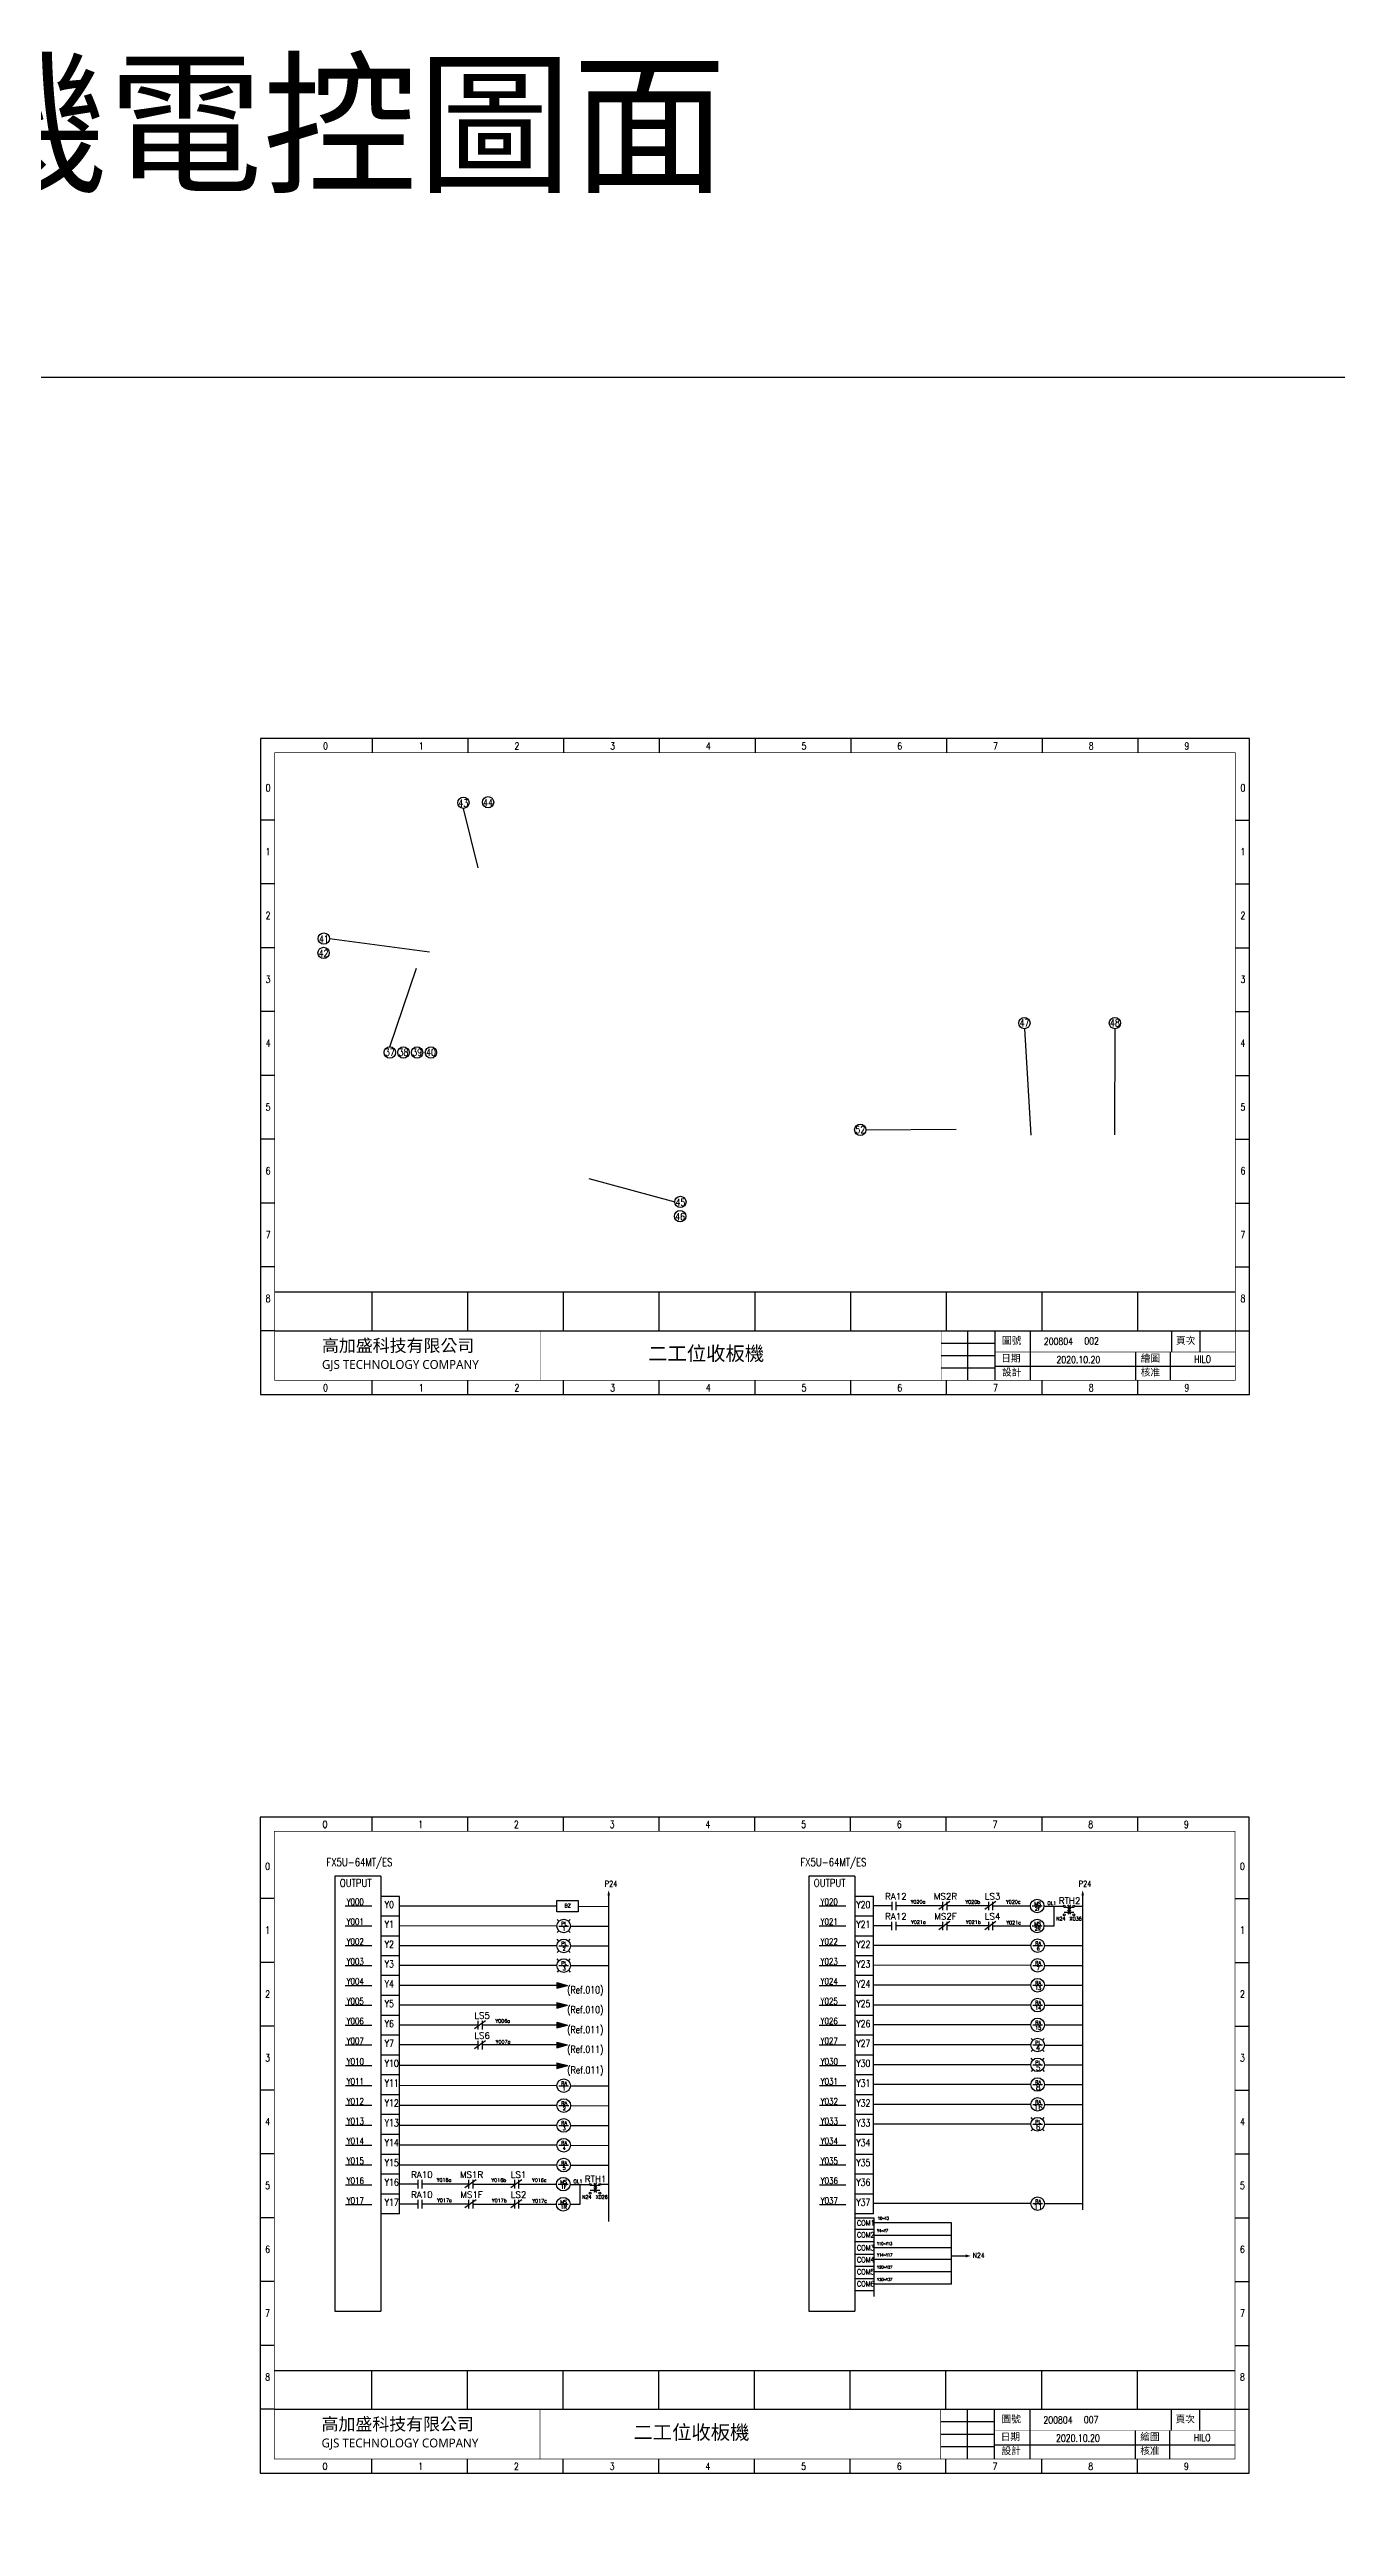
# Model space of a CAD drawing. Header units: millimetres. Extents: x -1721 to 4288, y -273 to 2028.
# Drawn here: x 771 to 1134, y 540 to 1238 of the extents above; entities that cross this region are included whole.
import ezdxf
from ezdxf.enums import TextEntityAlignment as Align

# ---------------------------------------------------------------- set-up
doc = ezdxf.new("R2010")
doc.units = ezdxf.units.MM
doc.header["$LTSCALE"] = 5
doc.header["$MEASUREMENT"] = 0
doc.layers.get('0').update_dxf_attribs({"linetype": 'CONTINUOUS'})
doc.layers.add('圖框', color=7, linetype='CONTINUOUS')
doc.layers.add('文字', color=4, linetype='CONTINUOUS')
doc.styles.add('DAYUM', font='complex', dxfattribs={"bigfont": 'dayum'})
doc.styles.add('MtXpl_', font='mingliub.ttc')
doc.styles.add('標楷體', font='simplex.shx', dxfattribs={"width": 0.8, "bigfont": 'chineset.shx'})
doc.styles.add('線號', font='simplex.shx', dxfattribs={"height": 1.5, "bigfont": 'chineset.shx'})

# ---------------------------------------------------------------- blocks, each defined once
blk = doc.blocks.new('圖框')
at = {"layer": '圖框'}
for p, q in [((0, 185), (0, 0)), ((279, 185), (0, 185)), ((31.5, 185), (31.5, 181)), ((58.5, 185), (58.5, 181)), ((85.5, 185), (85.5, 181)), ((112.5, 185), (112.5, 181)), ((139.5, 185), (139.5, 181)), ((166.5, 185), (166.5, 181)), ((193.5, 185), (193.5, 181)), ((220.5, 185), (220.5, 181)), ((247.5, 185), (247.5, 181)), ((279, 0), (279, 185)), ((4, 162), (0, 162)), ((275, 162), (279, 162)), ((4, 144), (0, 144)), ((275, 144), (279, 144)), ((4, 126), (0, 126)), ((275, 126), (279, 126)), ((4, 108), (0, 108)), ((275, 108), (279, 108)), ((4, 90), (0, 90)), ((275, 90), (279, 90)), ((4, 72), (0, 72)), ((275, 72), (279, 72)), ((4, 54), (0, 54)), ((275, 54), (279, 54)), ((4, 36), (0, 36)), ((275, 36), (279, 36)), ((4, 28.96), (275, 28.96)), ((31.5, 17.96), (31.5, 28.96)), ((58.5, 17.96), (58.5, 28.96)), ((85.5, 18), (85.5, 29)), ((112.5, 17.96), (112.5, 28.96)), ((139.5, 17.96), (139.5, 28.96)), ((166.5, 17.96), (166.5, 28.96)), ((193.5, 17.96), (193.5, 28.96)), ((220.5, 17.96), (220.5, 28.96)), ((247.5, 17.96), (247.5, 28.96)), ((4, 18), (0, 18)), ((4, 18), (275, 18)), ((192, 14.5), (207.14, 14.5)), ((199.44, 18), (199.44, 4)), ((207.14, 18), (207.14, 4)), ((217.16, 18), (217.16, 4)), ((257, 18), (257, 12)), ((265, 18), (265, 12)), ((275, 18), (279, 18)), ((192, 11), (207.14, 11)), ((192, 7.5), (207.14, 7.5)), ((207.14, 8), (275, 8)), ((0, 0), (279, 0)), ((31.5, 0), (31.5, 4)), ((58.5, 0), (58.5, 4)), ((85.5, 0), (85.5, 4)), ((112.5, 0), (112.5, 4)), ((139.5, 0), (139.5, 4)), ((166.5, 0), (166.5, 4)), ((193.5, 0), (193.5, 4)), ((220.5, 0), (220.5, 4)), ((247.5, 0), (247.5, 4))]:
    blk.add_line(p, q, dxfattribs=at)
at = {"layer": '圖框', "const_width": 0.2}
for points in [[(4, 4), (275, 4), (275, 181), (4, 181)], [(4, 181), (275, 181), (275, 4), (4, 4)]]:
    blk.add_lwpolyline(points, close=True, dxfattribs=at)
at = {"layer": '圖框'}
for points, const_width in [([(4, 18), (275, 18)], 0.2), ([(79, 18), (79, 4)], 0.15), ([(192, 18), (192, 4)], 0.15), ([(207.14, 12), (275, 12)], 0.15)]:
    blk.add_lwpolyline(points, dxfattribs=dict(at, const_width=const_width))
for points in [[(246.85, 12), (246.85, 4)], [(256.58, 12), (256.58, 4)]]:
    blk.add_lwpolyline(points, dxfattribs=at)
at = {"insert": (17.34, 15.57), "char_height": 2, "width": 50.9822, "attachment_point": 1, "style": '線號'}
blk.add_mtext('{\\fMicrosoft JhengHei|b1|i0|c136|p34;\\H1.75x;\\C4;高加盛科技有限公司\\H0.85714x;\\P\\fMicrosoft JhengHei|b0|i0|c136|p34;\\H0.83333x;GJS TECHNOLOGY COMPANY}', dxfattribs=at)
at = {"layer": '圖框', "style": '標楷體', "width": 0.8}
for s, p in [('0', (17.64, 181.9)), ('1', (44.64, 181.9)), ('2', (71.64, 181.9)), ('3', (98.64, 181.9)), ('4', (125.64, 181.9)), ('5', (152.64, 181.9)), ('6', (179.64, 181.9)), ('7', (206.64, 181.9)), ('8', (233.64, 181.9)), ('9', (260.64, 181.9)), ('0', (1.45, 170.09)), ('0', (276.45, 170.09)), ('1', (1.45, 152.09)), ('1', (276.45, 152.09)), ('2', (1.45, 134.09)), ('2', (276.45, 134.09)), ('3', (1.45, 116.09)), ('3', (276.45, 116.09)), ('4', (1.45, 98.09)), ('4', (276.45, 98.09)), ('5', (1.45, 80.09)), ('5', (276.45, 80.09)), ('6', (1.45, 62.09)), ('6', (276.45, 62.09)), ('7', (1.45, 44.09)), ('7', (276.45, 44.09)), ('8', (1.45, 26.09)), ('8', (276.45, 26.09)), ('0', (17.64, 0.9)), ('1', (44.64, 0.9)), ('2', (71.64, 0.9)), ('3', (98.64, 0.9)), ('4', (125.64, 0.9)), ('5', (152.64, 0.9)), ('6', (179.64, 0.9)), ('7', (206.64, 0.9)), ('8', (233.64, 0.9)), ('9', (260.64, 0.9))]:
    blk.add_text(s, height=2, dxfattribs=at).set_placement(p)
at = {"layer": '圖框', "style": 'MtXpl_'}
for s, p in [('圖號', (209.18, 14.24)), ('頁次^J', (258.27, 14.24)), ('設計', (209.18, 5.29)), ('日期', (208.95, 9.25)), ('繪圖', (248.31, 9.25)), ('核准', (248.31, 5.29))]:
    blk.add_text(s, height=2, dxfattribs=at).set_placement(p)

msp = doc.modelspace()

# ---------------------------------------------------------------- hatches: boundary and pattern name
at = {"linetype": 'Continuous'}
h = msp.add_hatch(color=7, dxfattribs=at)
h.dxf.hatch_style = 1
h.set_gradient(color1=(255, 255, 255), centered=1, one_color=1, tint=1)
h.paths.add_polyline_path([(913.824, 693.405), (916.843, 692.611), (913.824, 691.817)])
h = msp.add_hatch(color=7, dxfattribs=at)
h.dxf.hatch_style = 1
h.set_gradient(color1=(255, 255, 255), centered=1, one_color=1, tint=1)
h.paths.add_polyline_path([(913.824, 687.805), (916.843, 687.011), (913.824, 686.217)])
h = msp.add_hatch(color=7, dxfattribs=at)
h.dxf.hatch_style = 1
h.set_gradient(color1=(255, 255, 255), centered=1, one_color=1, tint=1)
h.paths.add_polyline_path([(913.824, 682.205), (916.843, 681.411), (913.824, 680.617)])
h = msp.add_hatch(color=7, dxfattribs=at)
h.dxf.hatch_style = 1
h.set_gradient(color1=(255, 255, 255), centered=1, one_color=1, tint=1)
h.paths.add_polyline_path([(913.824, 676.605), (916.843, 675.811), (913.824, 675.017)])
h = msp.add_hatch(color=7, dxfattribs=at)
h.dxf.hatch_style = 1
h.set_gradient(color1=(255, 255, 255), centered=1, one_color=1, tint=1)
h.paths.add_polyline_path([(913.853, 670.78), (916.872, 669.986), (913.853, 669.192)])

# ---------------------------------------------------------------- linework, layer by layer
at = {"color": 1}
for p, q in [((891.629, 1007.715), (887.445, 1024.518)), ((849.683, 987.789), (877.898, 984.103)), ((866.705, 957.273), (874.228, 979.414)), ((1045.727, 962.367), (1047.505, 932.394)), ((1071.245, 962.367), (1071.117, 932.455)), ((1001.002, 933.864), (1026.478, 934.099)), ((922.808, 920.131), (947.064, 913.537))]:
    msp.add_line(p, q, dxfattribs=at)
for p, q in [((864.185, 723.453), (851.185, 723.453)), ((851.185, 723.453), (851.185, 600.751)), ((864.185, 723.453), (864.185, 600.751)), ((997.893, 723.453), (984.893, 723.453)), ((984.893, 723.453), (984.893, 600.751)), ((997.893, 723.453), (997.893, 605.852)), ((854.146, 715.014), (861.623, 715.014)), ((869.458, 717.71), (864.185, 717.71)), ((869.458, 717.71), (864.185, 717.71)), ((869.458, 628.221), (869.458, 717.71)), ((913.824, 714.953), (869.458, 714.959)), ((919.837, 714.949), (928.45, 714.902)), ((928.45, 626.053), (928.45, 718.013)), ((928.45, 626.053), (928.45, 718.013)), ((987.855, 715.014), (995.332, 715.014)), ((1003.167, 717.71), (997.893, 717.71)), ((1003.167, 717.71), (997.893, 717.71)), ((1003.167, 628.221), (1003.167, 717.71)), ((1008.366, 715.013), (1003.167, 715.014)), ((1008.366, 713.813), (1008.366, 716.213)), ((1009.566, 713.813), (1009.566, 716.213)), ((1022.695, 715.012), (1009.566, 715.014)), ((1024.725, 716.247), (1021.605, 713.967)), ((1022.695, 713.812), (1022.695, 716.212)), ((1023.895, 713.812), (1023.895, 716.212)), ((1035.648, 715.012), (1023.895, 715.013)), ((1037.679, 716.246), (1034.559, 713.966)), ((1035.648, 713.812), (1035.648, 716.212)), ((1036.848, 713.812), (1036.848, 716.212)), ((1047.938, 715.011), (1050.711, 715.011)), ((1051.24, 714.956), (1056.7, 714.956)), ((1056.966, 714.689), (1059.634, 714.689)), ((1056.966, 713.291), (1059.633, 713.291)), ((1057.916, 715.309), (1058.683, 714.072)), ((1057.916, 713.91), (1058.683, 712.673)), ((1058.702, 715.349), (1057.936, 714.092)), ((1058.702, 713.949), (1057.936, 712.692)), ((1059.9, 714.977), (1062.159, 714.977)), ((1062.159, 629.285), (1062.159, 718.013)), ((1062.159, 629.285), (1062.159, 718.013)), ((854.146, 709.414), (861.623, 709.414)), ((869.458, 712.11), (864.185, 712.11)), ((869.458, 712.11), (864.185, 712.11)), ((869.458, 706.51), (864.185, 706.51)), ((869.458, 706.51), (864.185, 706.51)), ((913.824, 709.353), (869.458, 709.359)), ((914.388, 710.714), (913.875, 711.227)), ((914.388, 707.993), (913.875, 707.48)), ((914.388, 705.114), (913.875, 705.627)), ((914.362, 709.353), (917.135, 709.353)), ((917.108, 710.714), (917.621, 711.227)), ((917.108, 707.993), (917.621, 707.48)), ((917.108, 705.114), (917.621, 705.627)), ((917.664, 709.334), (928.45, 709.334)), ((987.855, 709.414), (995.332, 709.414)), ((1003.167, 712.11), (997.893, 712.11)), ((1003.167, 712.11), (997.893, 712.11)), ((1003.167, 706.51), (997.893, 706.51)), ((1003.167, 706.51), (997.893, 706.51)), ((1008.365, 709.369), (1003.167, 709.369)), ((1008.365, 708.168), (1008.365, 710.568)), ((1009.565, 708.168), (1009.565, 710.568)), ((1022.693, 709.368), (1009.565, 709.37)), ((1024.724, 710.602), (1021.604, 708.322)), ((1022.693, 708.167), (1022.693, 710.567)), ((1023.893, 708.167), (1023.893, 710.567)), ((1035.646, 709.367), (1023.893, 709.369)), ((1037.677, 710.602), (1034.557, 708.322)), ((1035.646, 708.167), (1035.646, 710.567)), ((1036.846, 708.167), (1036.846, 710.567)), ((1047.937, 709.366), (1050.71, 709.366)), ((1051.239, 709.408), (1054.085, 709.408)), ((854.146, 703.814), (861.623, 703.814)), ((869.458, 700.959), (864.185, 700.959)), ((869.458, 700.959), (864.185, 700.959)), ((913.824, 703.753), (869.458, 703.759)), ((914.388, 702.393), (913.875, 701.88)), ((914.388, 699.565), (913.875, 700.078)), ((914.362, 703.753), (917.135, 703.753)), ((917.108, 702.393), (917.621, 701.88)), ((917.108, 699.565), (917.621, 700.078)), ((917.664, 703.734), (928.45, 703.734)), ((987.855, 703.814), (995.332, 703.814)), ((1003.167, 700.959), (997.893, 700.959)), ((1003.167, 700.959), (997.893, 700.959)), ((1047.533, 703.811), (1003.167, 703.817)), ((1048.07, 703.811), (1050.843, 703.811)), ((854.146, 698.214), (861.623, 698.214)), ((854.146, 692.614), (861.623, 692.614)), ((869.458, 695.359), (864.185, 695.359)), ((869.458, 695.359), (864.185, 695.359)), ((913.824, 698.205), (869.458, 698.211)), ((913.824, 692.611), (869.458, 692.617)), ((914.388, 696.883), (913.875, 696.37)), ((914.362, 698.205), (917.135, 698.205)), ((917.108, 696.883), (917.621, 696.37)), ((917.664, 698.185), (928.45, 698.185)), ((987.855, 698.214), (995.332, 698.214)), ((987.855, 692.614), (995.332, 692.614)), ((1003.167, 695.359), (997.893, 695.359)), ((1003.167, 695.359), (997.893, 695.359)), ((1047.533, 698.26), (1003.167, 698.266)), ((1047.533, 692.66), (1003.167, 692.666)), ((1048.07, 698.26), (1050.843, 698.26)), ((1048.07, 692.66), (1050.843, 692.66)), ((854.146, 687.014), (861.623, 687.014)), ((869.458, 689.759), (864.185, 689.759)), ((869.458, 689.759), (864.185, 689.759)), ((913.824, 687.011), (869.458, 687.017)), ((987.855, 687.014), (995.332, 687.014)), ((1003.167, 689.759), (997.893, 689.759)), ((1003.167, 689.759), (997.893, 689.759)), ((1047.533, 687.06), (1003.167, 687.066)), ((1048.069, 687.06), (1050.842, 687.06)), ((854.146, 681.414), (861.623, 681.414)), ((869.458, 684.159), (864.185, 684.159)), ((869.458, 684.159), (864.185, 684.159)), ((869.458, 678.559), (864.185, 678.559)), ((869.458, 678.559), (864.185, 678.559)), ((891.641, 681.414), (869.458, 681.417)), ((893.672, 682.648), (890.552, 680.368)), ((891.641, 680.214), (891.641, 682.614)), ((892.841, 680.214), (892.841, 682.614)), ((913.824, 681.411), (892.841, 681.414)), ((987.855, 681.414), (995.332, 681.414)), ((1003.167, 684.159), (997.893, 684.159)), ((1003.167, 684.159), (997.893, 684.159)), ((1003.167, 678.559), (997.893, 678.559)), ((1003.167, 678.559), (997.893, 678.559)), ((1047.533, 681.46), (1003.167, 681.466)), ((1048.068, 681.46), (1050.841, 681.46)), ((854.146, 675.814), (861.623, 675.814)), ((869.458, 672.959), (864.185, 672.959)), ((869.458, 672.959), (864.185, 672.959)), ((891.64, 675.814), (869.458, 675.817)), ((893.671, 677.004), (890.551, 674.724)), ((891.64, 674.57), (891.64, 676.97)), ((892.84, 674.57), (892.84, 676.97)), ((913.824, 675.811), (892.84, 675.814)), ((987.855, 675.814), (995.332, 675.814)), ((1003.167, 672.959), (997.893, 672.959)), ((1003.167, 672.959), (997.893, 672.959)), ((1047.533, 675.802), (1003.167, 675.808)), ((1051.373, 675.783), (1062.159, 675.783)), ((854.175, 669.988), (861.652, 669.988)), ((854.175, 664.388), (861.652, 664.388)), ((869.458, 667.359), (864.185, 667.359)), ((869.458, 667.359), (864.185, 667.359)), ((913.853, 669.986), (869.458, 669.991)), ((913.824, 664.328), (869.458, 664.334)), ((914.362, 664.328), (917.135, 664.328)), ((987.884, 669.988), (995.361, 669.988)), ((987.884, 664.388), (995.361, 664.388)), ((1003.167, 667.359), (997.893, 667.359)), ((1003.167, 667.359), (997.893, 667.359)), ((1047.533, 670.209), (1003.167, 670.215)), ((1047.533, 664.658), (1003.167, 664.664)), ((1051.373, 670.19), (1062.159, 670.19)), ((854.175, 658.788), (861.652, 658.788)), ((869.458, 661.759), (864.185, 661.759)), ((869.458, 661.759), (864.185, 661.759)), ((913.853, 658.728), (869.458, 658.734)), ((914.391, 658.728), (917.164, 658.728)), ((917.693, 658.735), (928.479, 658.676)), ((987.884, 658.788), (995.361, 658.788)), ((1003.167, 661.759), (997.893, 661.759)), ((1003.167, 661.759), (997.893, 661.759)), ((1047.533, 659.058), (1003.167, 659.064)), ((854.175, 653.188), (861.652, 653.188)), ((869.458, 656.159), (864.185, 656.159)), ((869.458, 656.159), (864.185, 656.159)), ((869.458, 650.559), (864.185, 650.559)), ((913.853, 653.128), (869.458, 653.134)), ((914.362, 653.128), (917.135, 653.128)), ((917.664, 653.135), (928.479, 653.076)), ((987.884, 653.188), (995.361, 653.188)), ((1003.167, 656.159), (997.893, 656.159)), ((1003.167, 656.159), (997.893, 656.159)), ((1003.167, 650.559), (997.893, 650.559)), ((1047.533, 653.458), (1003.167, 653.464)), ((854.175, 647.588), (861.652, 647.588)), ((869.458, 644.959), (864.185, 644.959)), ((913.824, 647.528), (869.458, 647.534)), ((914.362, 647.528), (917.135, 647.528)), ((917.664, 647.535), (928.45, 647.476)), ((987.884, 647.588), (995.361, 647.588)), ((1003.167, 644.959), (997.893, 644.959)), ((854.175, 641.988), (861.652, 641.988)), ((854.175, 636.388), (861.652, 636.388)), ((869.458, 639.359), (864.185, 639.359)), ((913.853, 641.928), (869.458, 641.934)), ((874.657, 636.556), (869.458, 636.557)), ((874.657, 635.356), (874.657, 637.756)), ((875.857, 635.356), (875.857, 637.756)), ((888.986, 636.555), (875.857, 636.557)), ((891.017, 637.79), (887.897, 635.51)), ((888.986, 635.355), (888.986, 637.755)), ((890.186, 635.355), (890.186, 637.755)), ((903.97, 637.788), (900.85, 635.508)), ((901.939, 635.354), (901.939, 637.754)), ((903.139, 635.354), (903.139, 637.754)), ((914.229, 636.554), (917.002, 636.554)), ((914.362, 641.928), (917.135, 641.928)), ((917.531, 636.499), (922.991, 636.499)), ((917.664, 641.935), (928.479, 641.876)), ((920.376, 630.951), (920.376, 636.499)), ((923.258, 636.233), (925.925, 636.233)), ((924.207, 636.852), (924.974, 635.615)), ((924.994, 636.892), (924.227, 635.635)), ((926.191, 636.52), (928.45, 636.52)), ((987.884, 641.988), (995.361, 641.988)), ((987.884, 636.388), (995.361, 636.388)), ((1003.167, 639.359), (997.893, 639.359)), ((854.175, 630.788), (861.652, 630.788)), ((869.458, 633.759), (864.185, 633.759)), ((874.656, 630.912), (869.458, 630.913)), ((874.656, 629.711), (874.656, 632.111)), ((875.856, 629.711), (875.856, 632.111)), ((888.984, 630.911), (875.856, 630.913)), ((891.015, 632.145), (887.895, 629.865)), ((888.984, 629.711), (888.984, 632.111)), ((890.184, 629.711), (890.184, 632.111)), ((903.968, 632.144), (900.848, 629.864)), ((901.938, 629.709), (901.938, 632.109)), ((903.138, 629.709), (903.138, 632.109)), ((914.228, 630.909), (917.001, 630.909)), ((917.53, 630.951), (920.376, 630.951)), ((923.257, 634.834), (925.925, 634.834)), ((924.207, 635.453), (924.974, 634.216)), ((924.994, 635.492), (924.227, 634.236)), ((987.884, 630.788), (995.361, 630.788)), ((1003.167, 633.759), (997.893, 633.759)), ((1047.533, 631.06), (1003.167, 631.066)), ((869.458, 628.221), (864.185, 628.221)), ((1003.167, 628.221), (997.893, 628.221)), ((1003.31, 627.003), (997.893, 627.003)), ((1003.31, 623.798), (997.893, 623.798)), ((1003.31, 604.852), (1003.31, 627.003)), ((1025.162, 625.616), (1003.329, 625.616)), ((1025.162, 622.117), (1003.329, 622.117)), ((1025.162, 608.361), (1025.162, 625.616)), ((1003.31, 620.291), (997.893, 620.291)), ((1003.31, 616.705), (997.893, 616.705)), ((1025.162, 618.561), (1003.329, 618.561)), ((1025.162, 615.299), (1003.329, 615.299)), ((1025.239, 616.318), (1029.172, 616.318)), ((1003.31, 613.303), (997.893, 613.303)), ((1003.31, 609.901), (997.893, 609.901)), ((1025.162, 611.841), (1003.329, 611.841)), ((1025.162, 608.361), (1003.329, 608.361)), ((851.185, 605.851), (851.185, 600.751)), ((851.185, 600.751), (864.185, 600.751)), ((984.893, 605.851), (984.893, 600.751)), ((984.893, 600.751), (997.893, 600.751)), ((1003.31, 606.499), (997.893, 606.499)), ((997.893, 605.852), (997.893, 600.751))]:
    msp.add_line(p, q)
at = {"color": 0, "linetype": 'Continuous'}
for p, q in [((1036.848, 715.012), (1047.401, 715.012)), ((1036.846, 709.367), (1047.4, 709.367)), ((1051.373, 703.811), (1062.159, 703.811)), ((913.824, 693.405), (913.824, 691.817)), ((913.824, 693.405), (916.843, 692.611)), ((913.824, 691.817), (916.843, 692.611)), ((1051.373, 698.26), (1062.159, 698.26)), ((1051.373, 692.66), (1062.159, 692.66)), ((913.824, 687.805), (913.824, 686.217)), ((913.824, 687.805), (916.843, 687.011)), ((913.824, 686.217), (916.843, 687.011)), ((1051.372, 687.06), (1062.159, 687.06)), ((913.824, 682.205), (913.824, 680.617)), ((913.824, 682.205), (916.843, 681.411)), ((913.824, 680.617), (916.843, 681.411)), ((1048.097, 677.163), (1047.584, 677.675)), ((1050.817, 677.163), (1051.33, 677.675)), ((1051.371, 681.46), (1062.159, 681.46)), ((913.824, 676.605), (913.824, 675.017)), ((913.824, 676.605), (916.843, 675.811)), ((913.824, 675.017), (916.843, 675.811)), ((913.853, 670.78), (913.853, 669.192)), ((913.853, 670.78), (916.872, 669.986)), ((1048.097, 674.442), (1047.584, 673.929)), ((1048.097, 671.569), (1047.584, 672.082)), ((1050.817, 674.442), (1051.33, 673.929)), ((1050.817, 671.569), (1051.33, 672.082)), ((913.853, 669.192), (916.872, 669.986)), ((917.664, 664.328), (928.45, 664.328)), ((1048.097, 668.849), (1047.584, 668.336)), ((1050.817, 668.849), (1051.33, 668.336)), ((1051.373, 664.658), (1062.159, 664.658)), ((1051.373, 659.058), (1062.159, 659.058)), ((1048.094, 654.818), (1047.582, 655.331)), ((1048.094, 652.098), (1047.582, 651.585)), ((1050.815, 654.818), (1051.328, 655.331)), ((1050.815, 652.098), (1051.328, 651.585)), ((1051.373, 653.458), (1062.159, 653.458)), ((890.186, 636.555), (901.939, 636.554)), ((903.139, 636.554), (913.692, 636.554)), ((890.184, 630.911), (901.938, 630.909)), ((903.138, 630.909), (913.691, 630.909)), ((1051.373, 631.06), (1062.159, 631.06))]:
    msp.add_line(p, q, dxfattribs=at)
at = {"linetype": 'Continuous'}
for p, q in [((1054.085, 709.408), (1054.085, 714.956)), ((1058.3, 713.29), (1058.3, 714.689)), ((1048.07, 675.802), (1050.843, 675.802)), ((1048.07, 670.209), (1050.843, 670.209)), ((1048.07, 664.658), (1050.843, 664.658)), ((1048.07, 659.058), (1050.843, 659.058)), ((1048.068, 653.458), (1050.841, 653.458)), ((924.592, 634.833), (924.592, 636.233)), ((1048.07, 631.06), (1050.843, 631.06))]:
    msp.add_line(p, q, dxfattribs=at)
for points in [[(2005.364, 1146.033), (-104.977, 1146.033), (-104.977, -148.663), (2005.364, -148.663)], [(913.824, 716.593), (919.837, 716.593), (919.837, 713.314), (913.824, 713.314)]]:
    msp.add_lwpolyline(points, close=True)
for centre, radius in [((887.445, 1026.118), 1.6), ((887.445, 1026.118), 1.6), ((894.402, 1026.23), 1.6), ((894.402, 1026.23), 1.6), ((848.011, 983.759), 1.6), ((848.011, 983.759), 1.6), ((848.083, 987.789), 1.6), ((848.083, 987.789), 1.6), ((1045.727, 963.967), 1.6), ((1045.727, 963.967), 1.6), ((1071.245, 963.967), 1.6), ((1071.245, 963.967), 1.6), ((866.705, 955.673), 1.6), ((866.705, 955.673), 1.6), ((870.546, 955.673), 1.6), ((870.546, 955.673), 1.6), ((874.387, 955.673), 1.6), ((874.387, 955.673), 1.6), ((878.307, 955.673), 1.6), ((878.307, 955.673), 1.6), ((999.402, 933.864), 1.6), ((999.402, 933.864), 1.6), ((948.664, 913.537), 1.6), ((948.664, 913.537), 1.6), ((948.591, 909.507), 1.6), ((948.591, 909.507), 1.6), ((1049.321, 715.011), 1.92), ((1056.966, 714.956), 0.267), ((1056.966, 712.48), 0.267), ((1059.634, 714.956), 0.267), ((1059.634, 712.48), 0.267), ((915.744, 709.354), 1.92), ((915.744, 703.754), 1.92), ((1049.32, 709.366), 1.92), ((1049.453, 703.811), 1.92), ((915.744, 698.205), 1.92), ((1049.453, 698.26), 1.92), ((1049.453, 692.66), 1.92), ((1049.452, 687.06), 1.92), ((1049.451, 681.46), 1.92), ((915.744, 664.328), 1.92), ((915.773, 658.728), 1.92), ((915.744, 653.128), 1.92), ((915.744, 647.528), 1.92), ((915.744, 641.928), 1.92), ((915.612, 636.554), 1.92), ((923.258, 636.499), 0.267), ((925.925, 636.499), 0.267), ((915.611, 630.909), 1.92), ((923.258, 634.023), 0.267), ((925.925, 634.023), 0.267)]:
    msp.add_circle(centre, radius)
for centre in [(1049.453, 675.802), (1049.453, 670.209), (1049.453, 664.658), (1049.453, 659.058), (1049.451, 653.458), (1049.453, 631.06)]:
    msp.add_circle(centre, 1.92, dxfattribs=at)
for points in [[(928.814, 718.013), (928.086, 718.013), (928.45, 719.469)], [(928.814, 718.013), (928.086, 718.013), (928.45, 719.469)], [(1062.523, 718.013), (1061.795, 718.013), (1062.159, 719.469)], [(1062.523, 718.013), (1061.795, 718.013), (1062.159, 719.469)], [(1030.535, 616.318), (1029.105, 615.876), (1029.105, 616.766), (1029.105, 616.318)]]:
    msp.add_solid(points)

# ---------------------------------------------------------------- block references
at = {"color": 0, "linetype": 'Continuous'}
for p in [(830.221, 859.222), (830.093, 555.091)]:
    msp.add_blockref('圖框', p, dxfattribs=at)

# ---------------------------------------------------------------- texts
at = {"style": 'MtXpl_'}
msp.add_text('二工位收板機電控圖面', height=32.0058, dxfattribs=at).set_placement((525.234, 1201.52))
at = {"style": '標楷體', "width": 0.8}
for s, p in [('43', (887.445, 1024.987)), ('44', (894.402, 1025.099)), ('41', (848.083, 986.658)), ('42', (848.011, 982.628)), ('47', (1045.745, 963.04)), ('48', (1071.262, 963.04)), ('37', (866.722, 954.745)), ('38', (870.563, 954.745)), ('39', (874.405, 954.745)), ('40', (878.324, 954.745)), ('52', (999.419, 932.936)), ('46', (948.591, 908.377)), ('45', (948.664, 912.407))]:
    msp.add_text(s, height=2, dxfattribs=at).set_placement(p, align=Align.CENTER)
at = {"color": 2, "style": '標楷體', "width": 0.8}
for s, p in [('FX5U-64MT/ES', (848.806, 726.246)), ('FX5U-64MT/ES', (982.515, 726.246)), ('OUTPUT', (852.591, 720.399)), ('OUTPUT', (986.3, 720.399))]:
    msp.add_text(s, height=2.2, dxfattribs=at).set_placement(p)
at = {"style": '標楷體', "width": 0.8}
for s, height, p in [('P24', 1.68, (927.351, 720.418)), ('P24', 1.68, (1061.059, 720.418)), ('Y000', 1.82, (854.502, 715.246)), ('Y0', 2, (865.246, 714.395)), ('Y020', 1.82, (988.211, 715.246)), ('Y20', 2, (998.292, 714.395)), ('Y001', 1.82, (854.502, 709.646)), ('Y002', 1.82, (854.502, 704.046)), ('Y1', 2, (865.246, 708.795)), ('Y021', 1.82, (988.211, 709.646)), ('Y022', 1.82, (988.211, 704.046)), ('Y21', 2, (998.292, 708.795)), ('Y003', 1.82, (854.502, 698.446)), ('Y2', 2, (865.246, 703.195)), ('Y3', 2, (865.246, 697.644)), ('Y023', 1.82, (988.211, 698.446)), ('Y22', 2, (998.292, 703.195)), ('Y23', 2, (998.292, 697.644)), ('Y004', 1.82, (854.502, 692.846)), ('Y4', 2, (865.246, 692.044)), ('Y024', 1.82, (988.211, 692.846)), ('Y24', 2, (998.292, 692.044)), ('Y005', 1.82, (854.502, 687.246)), ('Y5', 2, (865.246, 686.444)), ('Y025', 1.82, (988.211, 687.246)), ('Y25', 2, (998.292, 686.444)), ('Y006', 1.82, (854.502, 681.646)), ('Y007', 1.82, (854.502, 676.046)), ('Y6', 2, (865.246, 680.844)), ('Y026', 1.82, (988.211, 681.646)), ('Y027', 1.82, (988.211, 676.046)), ('Y26', 2, (998.292, 680.844)), ('Y010', 1.82, (854.531, 670.221)), ('Y7', 2, (865.246, 675.244)), ('Y10', 2, (865.246, 669.644)), ('Y030', 1.82, (988.24, 670.221)), ('Y27', 2, (998.292, 675.244)), ('Y30', 2, (998.292, 669.644)), ('Y011', 1.82, (854.531, 664.621)), ('Y11', 2, (865.246, 664.044)), ('Y031', 1.82, (988.24, 664.621)), ('Y31', 2, (998.292, 664.044)), ('Y012', 1.82, (854.531, 659.021)), ('Y12', 2, (865.246, 658.444)), ('Y032', 1.82, (988.24, 659.021)), ('Y32', 2, (998.292, 658.444)), ('Y013', 1.82, (854.531, 653.421)), ('Y014', 1.82, (854.531, 647.821)), ('Y13', 2, (865.246, 652.844)), ('Y033', 1.82, (988.24, 653.421)), ('Y034', 1.82, (988.24, 647.821)), ('Y33', 2, (998.292, 652.844)), ('Y015', 1.82, (854.531, 642.221)), ('Y14', 2, (865.246, 647.244)), ('Y15', 2, (865.246, 641.644)), ('Y035', 1.82, (988.24, 642.221)), ('Y34', 2, (998.292, 647.244)), ('Y35', 2, (998.292, 641.644)), ('Y016', 1.82, (854.531, 636.621)), ('Y16', 2, (865.246, 636.044)), ('Y036', 1.82, (988.24, 636.621)), ('Y36', 2, (998.292, 636.044)), ('Y017', 1.82, (854.531, 631.021)), ('Y17', 2, (865.246, 630.444)), ('Y037', 1.82, (988.24, 631.021)), ('Y37', 2, (998.292, 630.444)), ('COM1', 1.5, (998.472, 624.867)), ('COM2', 1.5, (998.472, 621.521)), ('Y4~Y7', 0.8, (1004.194, 623.024)), ('Y0~Y3', 0.8, (1004.44, 626.522)), ('COM3', 1.5, (998.472, 617.861)), ('COM4', 1.5, (998.472, 614.496)), ('Y10~Y13', 0.8, (1004.175, 619.371)), ('Y14~Y17', 0.8, (1004.194, 616.205)), ('N24', 1.4, (1031.179, 615.756)), ('COM5', 1.5, (998.472, 611.094)), ('COM6', 1.5, (998.472, 607.692)), ('Y20~Y27', 0.8, (1004.194, 612.747)), ('Y30~Y37', 0.8, (1004.194, 609.267))]:
    msp.add_text(s, height=height, dxfattribs=at).set_placement(p)
at = {"style": 'DAYUM'}
for s, height, p in [('BZ', 1, (916.875, 715.094)), ('RA12', 1.8, (1009.457, 712.062)), ('RA12', 1.8, (1009.458, 717.706)), ('Y020a', 1, (1015.703, 716.171)), ('MS2R', 1.8, (1023.465, 717.705)), ('MS2F', 1.8, (1023.464, 712.061)), ('Y020b', 1, (1031.158, 716.139)), ('LS4', 1.8, (1036.738, 712.061)), ('LS3', 1.8, (1036.74, 717.705)), ('Y020c', 1, (1042.584, 716.152)), ('MS', 1, (1049.46, 715.671)), ('2F', 1, (1049.46, 714.198)), ('OL1', 1, (1053.467, 715.79)), ('RTH2', 1.8, (1058.463, 716.476)), ('PL', 1, (915.883, 710.014)), ('1', 1, (915.883, 708.54)), ('Y021c', 1, (1042.667, 710.297)), ('MS', 1, (1049.458, 710.027)), ('2R', 1, (1049.458, 708.553)), ('N24', 1, (1055.983, 711.419)), ('X036', 1, (1060.162, 711.399)), ('PL', 1, (915.883, 704.414)), ('PL', 1, (915.883, 698.865)), ('2', 1, (915.883, 702.94)), ('RA', 1, (1049.592, 704.472)), ('RA', 1, (1049.592, 698.92)), ('6', 1, (1049.592, 702.998)), ('3', 1, (915.883, 697.392)), ('RA', 1, (1049.592, 693.32)), ('13', 1, (1049.592, 691.847)), ('7', 1, (1049.592, 697.447)), ('LS5', 1.8, (892.733, 684.107)), ('RA', 1, (1049.59, 687.72)), ('14', 1, (1049.59, 686.247)), ('LS6', 1.8, (892.732, 678.463)), ('Y006a', 1, (898.578, 682.555)), ('RA', 1, (1049.59, 682.12)), ('15', 1, (1049.59, 680.647)), ('Y007a', 1, (898.66, 676.699)), ('PL', 1, (1049.592, 676.463)), ('PL', 1, (1049.592, 670.87)), ('4', 1.5, (1049.592, 674.989)), ('RA', 1, (915.883, 664.989)), ('1', 1, (915.883, 663.515)), ('RA', 1, (1049.592, 665.318)), ('5', 1.5, (1049.592, 669.396)), ('8', 1.5, (1049.592, 663.845)), ('RA', 1, (915.912, 659.389)), ('2', 1, (915.912, 657.915)), ('16', 1.5, (1049.592, 658.245)), ('RA', 1, (1049.592, 659.718)), ('RA', 1, (915.883, 653.789)), ('3', 1, (915.883, 652.315)), ('PL', 1, (1049.59, 654.118)), ('6', 1.5, (1049.59, 652.645)), ('RA', 1, (915.883, 648.189)), ('RA', 1, (915.883, 642.589)), ('4', 1, (915.883, 646.715)), ('RA10', 1.8, (875.75, 639.249)), ('Y016a', 1, (881.994, 637.714)), ('MS1R', 1.8, (889.757, 639.248)), ('Y016b', 1, (897.449, 637.682)), ('LS1', 1.8, (903.031, 639.247)), ('Y016c', 1, (908.876, 637.695)), ('MS', 1, (915.751, 637.214)), ('1F', 1, (915.751, 635.741)), ('5', 1, (915.883, 641.115)), ('OL1', 1, (919.759, 637.333)), ('RTH1', 1.8, (924.755, 638.02)), ('RA10', 1.8, (875.748, 633.605)), ('Y017a', 1, (882.124, 631.996)), ('MS1F', 1.8, (889.755, 633.604)), ('Y017b', 1, (897.579, 631.964)), ('LS2', 1.8, (903.03, 633.603)), ('Y017c', 1, (908.958, 631.839)), ('MS', 1, (915.75, 631.57)), ('1R', 1, (915.75, 630.096)), ('N24', 1, (922.275, 632.962)), ('X026', 1, (926.454, 632.942)), ('11', 1.5, (1049.592, 630.247)), ('RA', 1, (1049.592, 631.72))]:
    msp.add_text(s, height=height, dxfattribs=at).set_placement(p, align=Align.MIDDLE)
for s, p in [('Y021a', (1015.833, 710.453)), ('Y021b', (1031.288, 710.421))]:
    msp.add_text(s, height=1, dxfattribs=at).set_placement(p, align=Align.MIDDLE_CENTER)
at = {"style": '標楷體', "width": 0.8}
for s, p in [('(Ref.010)', (921.836, 691.21)), ('(Ref.010)', (921.836, 685.61)), ('(Ref.011)', (921.836, 680.01)), ('(Ref.011)', (921.836, 674.41)), ('(Ref.011)', (921.865, 668.585))]:
    msp.add_text(s, height=2, dxfattribs=at).set_placement(p, align=Align.MIDDLE)
at = {"layer": '文字', "style": 'MtXpl_'}
for p in [(939.574, 868.805), (935.414, 564.584)]:
    msp.add_text('二工位收板機', height=4, dxfattribs=at).set_placement(p)
at = {"layer": '文字', "style": '標楷體', "width": 0.8}
for s, p in [('200804', (1051.204, 873.2)), ('002', (1062.613, 873.287)), ('2020.10.20', (1054.77, 868.066)), ('HILO', (1093.642, 868.189)), ('200804', (1051.077, 569.069)), ('2020.10.20', (1054.642, 563.935)), ('007', (1062.486, 569.156)), ('HILO', (1093.515, 564.058))]:
    msp.add_text(s, height=2, dxfattribs=at).set_placement(p)

doc.saveas('drawing.dxf')
